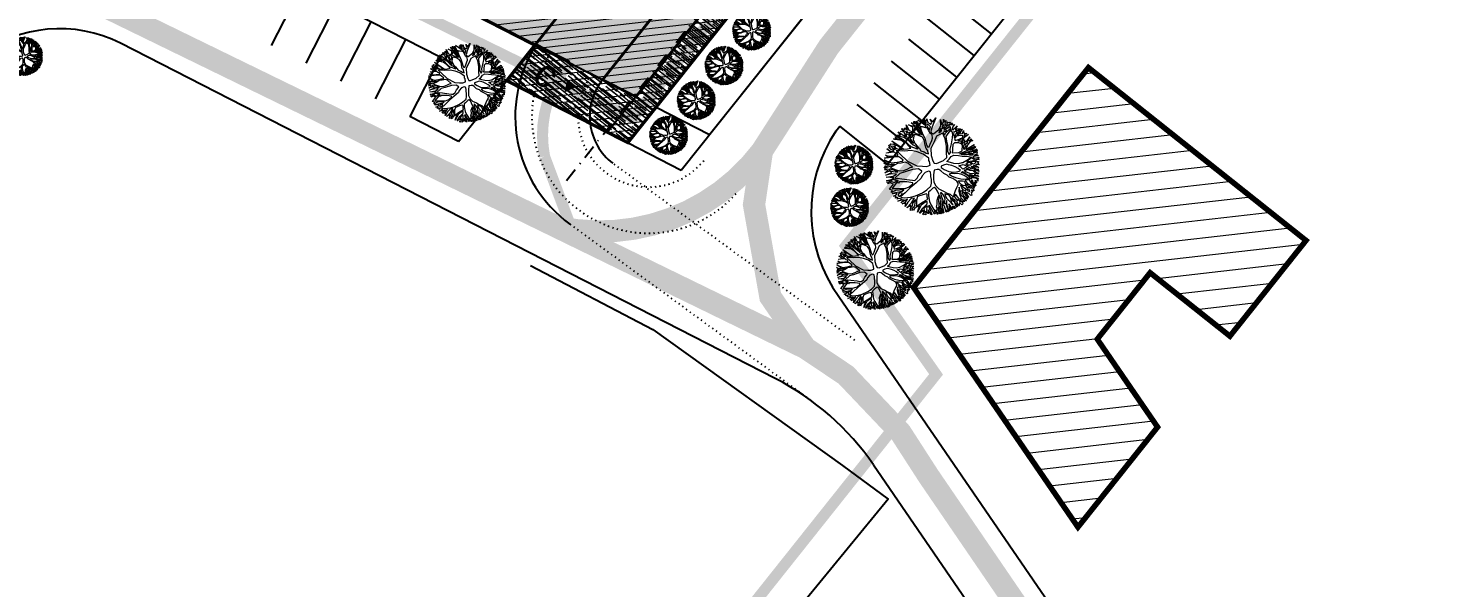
# Model space of a CAD drawing. Header units: metres. Extents: x -664657 to -643449, y -1076720 to -1062383.
# Drawn here: x -660353.4 to -660226.2, y -1066221.1 to -1066170.8 of the extents above; entities that cross this region are included whole.
import ezdxf

# ---------------------------------------------------------------- set-up
doc = ezdxf.new("R2010")
doc.units = ezdxf.units.M
doc.header["$LTSCALE"] = 0.1
for name, pattern in [('DASHDOT', [25.4, 12.7, -6.35, 0, -6.35]), ('DASHED', [19.05, 12.7, -6.35]), ('DIVIDE', [31.75, 12.7, -6.35, 0, -6.35, 0, -6.35]), ('DOT', [6.35, 0, -6.35])]:
    doc.linetypes.add(name, pattern=pattern)
doc.layers.get('0').update_dxf_attribs({"color": 8, "lineweight": 9})
for name, color, linetype in [('AA_THER_DOPRAVA', 142, 'Continuous'), ('AA_THER_KOMUNIKACE', 201, 'Continuous'), ('AA_THER_osy', 46, 'DASHDOT'), ('AA_THER_popis', 6, 'Continuous'), ('AA_THER_srafy', 52, 'Continuous'), ('AA_THER_SRAFY KATASTR', 14, 'Continuous'), ('AA_THER_ZNACENI', 7, 'Continuous'), ('AA_THER_čerchovaná', 84, 'DIVIDE')]:
    doc.layers.add(name, color=color, linetype=linetype)
doc.layers.add('AA_THER_pomocná', color=30, linetype='Continuous', plot=False)
doc.layers.add('AA_THER_silná', color=1, linetype='Continuous', lineweight=70)
doc.layers.add('AA_THER_STAFAZ', color=252, linetype='Continuous', lineweight=0)
doc.styles.get("Standard").update_dxf_attribs({"font": 'arial.ttf', "width": 0.8})

# ---------------------------------------------------------------- blocks, each defined once
blk = doc.blocks.new('A$C0C461CEA')
for p, q in [((-0.108, 0.579), (-0.136, 0.688)), ((-0.136, 0.688), (-0.031, 0.479)), ((-0.062, 0.681), (-0.084, 0.71)), ((-0.084, 0.71), (-0.025, 0.681)), ((0.086, 0.573), (-0.062, 0.681)), ((-0.025, 0.681), (-0.029, 0.73)), ((-0.029, 0.73), (-0.001, 0.656)), ((0.063, 0.606), (-0.009, 0.765)), ((-0.009, 0.765), (0.101, 0.706)), ((0.049, 0.709), (0.1, 0.674)), ((0.071, 0.64), (0.049, 0.709)), ((0.101, 0.706), (0.094, 0.804)), ((0.094, 0.804), (0.195, 0.61)), ((0.1, 0.674), (0.148, 0.626)), ((0.214, 0.725), (0.134, 0.788)), ((0.134, 0.788), (0.212, 0.751)), ((0.191, 0.795), (0.205, 0.826)), ((0.231, 0.749), (0.191, 0.795)), ((0.195, 0.61), (0.214, 0.725)), ((0.205, 0.826), (0.247, 0.779)), ((0.212, 0.751), (0.231, 0.749)), ((0.226, 0.644), (0.236, 0.684)), ((0.236, 0.684), (0.278, 0.625)), ((0.247, 0.779), (0.283, 0.818)), ((0.256, 0.734), (0.28, 0.713)), ((0.257, 0.695), (0.256, 0.734)), ((0.272, 0.676), (0.257, 0.695)), ((0.291, 0.657), (0.272, 0.676)), ((0.283, 0.818), (0.273, 0.766)), ((0.273, 0.766), (0.303, 0.735)), ((0.28, 0.713), (0.29, 0.678)), ((0.29, 0.678), (0.291, 0.657)), ((0.298, 0.594), (0.316, 0.668)), ((0.303, 0.735), (0.335, 0.855)), ((0.316, 0.668), (0.354, 0.641)), ((0.335, 0.855), (0.332, 0.706)), ((0.332, 0.706), (0.398, 0.641)), ((0.448, 0.732), (0.381, 0.832)), ((0.381, 0.832), (0.473, 0.745)), ((0.398, 0.641), (0.448, 0.732)), ((0.438, 0.663), (0.419, 0.639)), ((0.471, 0.697), (0.438, 0.663)), ((0.483, 0.777), (0.463, 0.845)), ((0.463, 0.845), (0.503, 0.812)), ((0.482, 0.682), (0.471, 0.697)), ((0.473, 0.745), (0.483, 0.777)), ((0.492, 0.669), (0.482, 0.682)), ((0.49, 0.711), (0.491, 0.762)), ((0.505, 0.682), (0.49, 0.711)), ((0.491, 0.762), (0.519, 0.739)), ((0.503, 0.634), (0.492, 0.669)), ((0.503, 0.812), (0.541, 0.849)), ((0.518, 0.634), (0.505, 0.682)), ((0.519, 0.739), (0.518, 0.634)), ((0.541, 0.849), (0.523, 0.775)), ((0.523, 0.775), (0.552, 0.829)), ((0.544, 0.723), (0.568, 0.689)), ((0.547, 0.66), (0.544, 0.723)), ((0.552, 0.829), (0.55, 0.733)), ((0.55, 0.733), (0.572, 0.716)), ((0.568, 0.689), (0.562, 0.609)), ((0.572, 0.716), (0.592, 0.82)), ((0.592, 0.82), (0.599, 0.69)), ((0.599, 0.69), (0.656, 0.641)), ((0.732, 0.619), (0.623, 0.824)), ((0.623, 0.824), (0.721, 0.691)), ((0.721, 0.691), (0.725, 0.772)), ((0.725, 0.772), (0.739, 0.638)), ((0.739, 0.638), (0.773, 0.691)), ((0.773, 0.691), (0.762, 0.79)), ((0.762, 0.79), (0.78, 0.708)), ((0.78, 0.708), (0.782, 0.71)), ((0.782, 0.71), (0.826, 0.755)), ((0.826, 0.755), (0.807, 0.687)), ((0.807, 0.687), (0.84, 0.599)), ((1.024, 0.679), (0.847, 0.53)), ((0.888, 0.613), (0.897, 0.711)), ((0.897, 0.711), (0.915, 0.627)), ((0.915, 0.627), (1.024, 0.679)), ((-0.436, 0.238), (-0.503, 0.376)), ((-0.503, 0.376), (-0.397, 0.235)), ((-0.394, 0.371), (-0.482, 0.412)), ((-0.482, 0.412), (-0.394, 0.388)), ((-0.394, 0.388), (-0.424, 0.459)), ((-0.424, 0.459), (-0.372, 0.399)), ((-0.256, 0.32), (-0.394, 0.371)), ((-0.386, 0.487), (-0.377, 0.497)), ((-0.28, 0.452), (-0.386, 0.487)), ((-0.377, 0.497), (-0.291, 0.473)), ((-0.372, 0.399), (-0.265, 0.347)), ((-0.291, 0.473), (-0.326, 0.577)), ((-0.326, 0.577), (-0.279, 0.488)), ((-0.256, 0.522), (-0.284, 0.582)), ((-0.284, 0.582), (-0.25, 0.553)), ((-0.209, 0.421), (-0.28, 0.452)), ((-0.279, 0.488), (-0.209, 0.448)), ((-0.265, 0.347), (-0.176, 0.312)), ((-0.207, 0.472), (-0.256, 0.522)), ((-0.25, 0.553), (-0.251, 0.627)), ((-0.251, 0.627), (-0.205, 0.61)), ((-0.215, 0.587), (-0.164, 0.562)), ((-0.208, 0.57), (-0.215, 0.587)), ((-0.212, 0.536), (-0.208, 0.57)), ((-0.186, 0.48), (-0.212, 0.536)), ((-0.209, 0.448), (-0.207, 0.472)), ((-0.194, 0.381), (-0.209, 0.421)), ((-0.205, 0.61), (-0.205, 0.641)), ((-0.205, 0.641), (-0.143, 0.596)), ((-0.162, 0.346), (-0.194, 0.381)), ((-0.163, 0.47), (-0.186, 0.48)), ((-0.176, 0.312), (-0.162, 0.346)), ((-0.164, 0.562), (-0.163, 0.47)), ((-0.157, 0.436), (-0.114, 0.321)), ((-0.081, 0.391), (-0.157, 0.436)), ((-0.143, 0.596), (-0.108, 0.579)), ((-0.134, 0.562), (-0.138, 0.487)), ((-0.138, 0.487), (-0.095, 0.443)), ((-0.111, 0.544), (-0.134, 0.562)), ((-0.084, 0.536), (-0.111, 0.544)), ((-0.095, 0.443), (-0.013, 0.385)), ((-0.05, 0.471), (-0.084, 0.536)), ((0.012, 0.333), (-0.081, 0.391)), ((-0.013, 0.385), (-0.05, 0.471)), ((-0.031, 0.479), (0.019, 0.379)), ((-0.001, 0.656), (0.063, 0.606)), ((0.154, 0.269), (0.012, 0.333)), ((0.019, 0.379), (0.096, 0.349)), ((0.115, 0.58), (0.071, 0.64)), ((0.141, 0.467), (0.086, 0.573)), ((0.096, 0.349), (0.175, 0.322)), ((0.154, 0.458), (0.115, 0.58)), ((0.175, 0.322), (0.141, 0.467)), ((0.148, 0.626), (0.198, 0.54)), ((0.193, 0.345), (0.154, 0.458)), ((0.24, 0.295), (0.193, 0.345)), ((0.198, 0.54), (0.234, 0.438)), ((0.212, 0.581), (0.226, 0.644)), ((0.236, 0.499), (0.212, 0.581)), ((0.234, 0.438), (0.258, 0.367)), ((0.281, 0.388), (0.236, 0.499)), ((0.258, 0.367), (0.296, 0.309)), ((0.278, 0.625), (0.267, 0.543)), ((0.267, 0.543), (0.281, 0.388)), ((0.299, 0.519), (0.298, 0.594)), ((0.359, 0.578), (0.299, 0.519)), ((0.314, 0.414), (0.309, 0.363)), ((0.309, 0.363), (0.334, 0.286)), ((0.318, 0.477), (0.314, 0.414)), ((0.392, 0.572), (0.318, 0.477)), ((0.354, 0.641), (0.373, 0.618)), ((0.373, 0.618), (0.359, 0.578)), ((0.469, 0.501), (0.392, 0.572)), ((0.419, 0.639), (0.417, 0.618)), ((0.417, 0.618), (0.449, 0.568)), ((0.449, 0.568), (0.492, 0.518)), ((0.532, 0.422), (0.469, 0.501)), ((0.492, 0.518), (0.511, 0.491)), ((0.512, 0.575), (0.503, 0.634)), ((0.511, 0.491), (0.512, 0.575)), ((0.53, 0.531), (0.539, 0.622)), ((0.551, 0.471), (0.53, 0.531)), ((0.54, 0.324), (0.532, 0.422)), ((0.539, 0.622), (0.547, 0.66)), ((0.562, 0.609), (0.551, 0.471)), ((0.571, 0.374), (0.551, 0.283)), ((0.574, 0.456), (0.571, 0.374)), ((0.581, 0.563), (0.574, 0.456)), ((0.6, 0.66), (0.581, 0.563)), ((0.629, 0.644), (0.6, 0.66)), ((0.699, 0.587), (0.629, 0.644)), ((0.656, 0.641), (0.716, 0.594)), ((0.735, 0.569), (0.699, 0.587)), ((0.716, 0.594), (0.732, 0.619)), ((0.731, 0.289), (0.76, 0.363)), ((0.736, 0.502), (0.735, 0.569)), ((0.738, 0.409), (0.736, 0.502)), ((0.76, 0.363), (0.738, 0.409)), ((0.756, 0.617), (0.75, 0.55)), ((0.75, 0.55), (0.759, 0.494)), ((0.785, 0.647), (0.756, 0.617)), ((0.759, 0.494), (0.811, 0.549)), ((0.772, 0.454), (0.768, 0.41)), ((0.768, 0.41), (0.8, 0.37)), ((0.847, 0.53), (0.772, 0.454)), ((0.811, 0.549), (0.785, 0.647)), ((0.8, 0.37), (0.955, 0.401)), ((0.84, 0.599), (0.888, 0.613)), ((0.943, 0.354), (0.922, 0.336)), ((0.922, 0.336), (0.992, 0.342)), ((0.983, 0.384), (0.943, 0.354)), ((0.955, 0.401), (1.039, 0.454)), ((1.022, 0.404), (0.983, 0.384)), ((0.992, 0.342), (1.008, 0.359)), ((1.008, 0.359), (1.022, 0.404)), ((1.039, 0.454), (1.103, 0.589)), ((1.06, 0.421), (1.046, 0.396)), ((1.046, 0.396), (1.046, 0.37)), ((1.046, 0.37), (1.102, 0.394)), ((1.085, 0.438), (1.06, 0.421)), ((1.084, 0.364), (1.065, 0.329)), ((1.065, 0.329), (1.216, 0.353)), ((1.103, 0.589), (1.074, 0.465)), ((1.074, 0.465), (1.137, 0.506)), ((1.151, 0.377), (1.084, 0.364)), ((1.117, 0.447), (1.085, 0.438)), ((1.102, 0.394), (1.117, 0.447)), ((1.157, 0.334), (1.115, 0.327)), ((1.137, 0.506), (1.166, 0.562)), ((1.154, 0.472), (1.142, 0.409)), ((1.142, 0.409), (1.193, 0.416)), ((1.216, 0.393), (1.151, 0.377)), ((1.213, 0.508), (1.154, 0.472)), ((1.223, 0.332), (1.157, 0.334)), ((1.166, 0.562), (1.164, 0.508)), ((1.164, 0.508), (1.213, 0.508)), ((1.193, 0.416), (1.206, 0.47)), ((1.206, 0.47), (1.232, 0.441)), ((1.216, 0.353), (1.216, 0.393)), ((1.221, 0.303), (1.223, 0.332)), ((1.232, 0.441), (1.276, 0.429)), ((1.276, 0.429), (1.239, 0.399)), ((1.239, 0.399), (1.239, 0.378)), ((1.239, 0.378), (1.266, 0.383)), ((1.336, 0.335), (1.265, 0.299)), ((1.266, 0.383), (1.281, 0.398)), ((1.308, 0.383), (1.275, 0.358)), ((1.275, 0.358), (1.336, 0.335)), ((1.281, 0.398), (1.308, 0.383)), ((-0.493, -0.002), (-0.644, 0.041)), ((-0.644, 0.041), (-0.485, 0.03)), ((-0.635, 0.101), (-0.551, 0.117)), ((-0.519, 0.086), (-0.635, 0.101)), ((-0.612, 0.165), (-0.577, 0.172)), ((-0.557, 0.142), (-0.612, 0.165)), ((-0.577, 0.172), (-0.583, 0.229)), ((-0.583, 0.229), (-0.536, 0.174)), ((-0.551, 0.117), (-0.557, 0.142)), ((-0.526, 0.187), (-0.556, 0.247)), ((-0.556, 0.247), (-0.505, 0.187)), ((-0.495, 0.221), (-0.55, 0.309)), ((-0.55, 0.309), (-0.495, 0.256)), ((-0.536, 0.174), (-0.526, 0.187)), ((-0.509, 0.126), (-0.526, 0.126)), ((-0.526, 0.126), (-0.492, 0.08)), ((-0.485, 0.03), (-0.519, 0.086)), ((-0.416, 0.057), (-0.509, 0.126)), ((-0.505, 0.187), (-0.335, 0.163)), ((-0.495, 0.256), (-0.436, 0.238)), ((-0.415, 0.205), (-0.495, 0.221)), ((-0.492, 0.08), (-0.453, 0.038)), ((-0.444, 0.15), (-0.46, 0.141)), ((-0.46, 0.141), (-0.318, -0.013)), ((-0.453, 0.038), (-0.411, 0.003)), ((-0.353, 0.149), (-0.444, 0.15)), ((-0.354, -0.026), (-0.416, 0.057)), ((-0.335, 0.163), (-0.415, 0.205)), ((-0.411, 0.003), (-0.354, -0.026)), ((-0.397, 0.235), (-0.263, 0.181)), ((-0.273, 0.155), (-0.353, 0.149)), ((-0.191, 0.121), (-0.273, 0.155)), ((-0.263, 0.181), (-0.194, 0.167)), ((-0.174, 0.275), (-0.256, 0.32)), ((-0.194, 0.167), (-0.145, 0.146)), ((-0.099, 0.096), (-0.191, 0.121)), ((-0.142, 0.224), (-0.174, 0.275)), ((-0.145, 0.146), (-0.114, 0.159)), ((-0.114, 0.159), (-0.142, 0.224)), ((-0.114, 0.321), (-0.04, 0.095)), ((-0.05, 0.048), (-0.099, 0.096)), ((0, -0.086), (-0.05, 0.048)), ((-0.04, 0.095), (0.101, -0.11)), ((0.266, 0.178), (0.154, 0.269)), ((0.308, 0.222), (0.24, 0.295)), ((0.364, 0.065), (0.266, 0.178)), ((0.296, 0.309), (0.308, 0.222)), ((0.334, 0.286), (0.348, 0.221)), ((0.348, 0.221), (0.354, 0.16)), ((0.354, 0.16), (0.409, 0.103)), ((0.435, -0.079), (0.364, 0.065)), ((0.409, 0.103), (0.439, 0.053)), ((0.439, 0.053), (0.476, 0.01)), ((0.476, 0.01), (0.498, 0.096)), ((0.485, 0.148), (0.513, 0.258)), ((0.498, 0.096), (0.485, 0.148)), ((0.513, 0.258), (0.54, 0.324)), ((0.588, 0.099), (0.514, -0.053)), ((0.534, 0.218), (0.533, 0.155)), ((0.533, 0.155), (0.567, 0.153)), ((0.551, 0.283), (0.534, 0.218)), ((0.567, 0.153), (0.619, 0.192)), ((0.726, 0.197), (0.588, 0.099)), ((0.619, 0.192), (0.694, 0.255)), ((0.694, 0.255), (0.731, 0.289)), ((0.834, 0.289), (0.726, 0.197)), ((0.992, 0.29), (0.834, 0.289)), ((0.934, -0.024), (0.985, 0.138)), ((0.99, 0.078), (0.966, -0.017)), ((0.985, 0.138), (0.99, 0.219)), ((0.99, 0.219), (0.992, 0.29)), ((1.029, 0.181), (0.99, 0.078)), ((1.019, 0.28), (1.014, 0.25)), ((1.014, 0.25), (1.022, 0.223)), ((1.04, 0.305), (1.019, 0.28)), ((1.022, 0.223), (1.057, 0.251)), ((1.054, 0.196), (1.029, 0.181)), ((1.065, 0.28), (1.04, 0.305)), ((1.161, 0.247), (1.054, 0.196)), ((1.057, 0.251), (1.11, 0.266)), ((1.064, -0.035), (1.15, 0.081)), ((1.11, 0.266), (1.065, 0.28)), ((1.115, 0.327), (1.094, 0.318)), ((1.094, 0.318), (1.123, 0.272)), ((1.123, 0.272), (1.221, 0.303)), ((1.15, 0.081), (1.193, 0.151)), ((1.207, 0.21), (1.161, 0.247)), ((1.221, 0.277), (1.173, 0.268)), ((1.173, 0.268), (1.209, 0.239)), ((1.184, 0.044), (1.176, -0.007)), ((1.242, 0.072), (1.184, 0.044)), ((1.201, 0.118), (1.192, 0.06)), ((1.192, 0.06), (1.242, 0.105)), ((1.193, 0.151), (1.207, 0.21)), ((1.249, 0.194), (1.201, 0.132)), ((1.201, 0.132), (1.201, 0.118)), ((1.209, 0.239), (1.221, 0.277)), ((1.265, 0.299), (1.236, 0.242)), ((1.236, 0.242), (1.263, 0.236)), ((1.242, 0.105), (1.277, 0.128)), ((1.297, 0.051), (1.242, 0.072)), ((1.268, 0.179), (1.249, 0.194)), ((1.263, 0.236), (1.379, 0.275)), ((1.314, 0.169), (1.268, 0.179)), ((1.294, 0.108), (1.276, 0.086)), ((1.276, 0.086), (1.305, 0.077)), ((1.277, 0.128), (1.319, 0.158)), ((1.411, 0.18), (1.289, 0.213)), ((1.289, 0.213), (1.317, 0.184)), ((1.327, 0.131), (1.294, 0.108)), ((1.347, 0.037), (1.297, 0.051)), ((1.379, 0.275), (1.301, 0.236)), ((1.301, 0.236), (1.411, 0.18)), ((1.305, 0.077), (1.384, 0.138)), ((1.319, 0.158), (1.314, 0.169)), ((1.317, 0.184), (1.443, 0.155)), ((1.367, 0.149), (1.327, 0.131)), ((1.443, 0.155), (1.34, 0.081)), ((1.34, 0.081), (1.406, 0.061)), ((1.386, 0.006), (1.347, 0.037)), ((1.384, 0.138), (1.367, 0.149)), ((1.367, -0.026), (1.386, 0.006)), ((1.421, 0.016), (1.398, -0.011)), ((1.406, 0.061), (1.454, 0.109)), ((1.495, 0.013), (1.421, 0.016)), ((1.454, 0.109), (1.431, 0.05)), ((1.431, 0.05), (1.495, 0.013)), ((-0.721, -0.288), (-0.583, -0.227)), ((-0.67, -0.354), (-0.721, -0.288)), ((-0.701, -0.157), (-0.672, -0.144)), ((-0.634, -0.167), (-0.701, -0.157)), ((-0.672, -0.144), (-0.697, -0.115)), ((-0.697, -0.115), (-0.649, -0.134)), ((-0.599, -0.118), (-0.687, -0.081)), ((-0.687, -0.081), (-0.582, -0.108)), ((-0.508, -0.101), (-0.659, -0.004)), ((-0.659, -0.004), (-0.5, -0.057)), ((-0.49, -0.229), (-0.658, -0.302)), ((-0.658, -0.302), (-0.588, -0.343)), ((-0.649, -0.134), (-0.599, -0.118)), ((-0.583, -0.227), (-0.634, -0.167)), ((-0.561, -0.129), (-0.611, -0.142)), ((-0.611, -0.142), (-0.575, -0.175)), ((-0.582, -0.108), (-0.544, -0.105)), ((-0.575, -0.175), (-0.552, -0.204)), ((-0.519, -0.137), (-0.561, -0.129)), ((-0.552, -0.204), (-0.506, -0.197)), ((-0.544, -0.105), (-0.508, -0.101)), ((-0.491, -0.179), (-0.519, -0.137)), ((-0.506, -0.197), (-0.448, -0.22)), ((-0.5, -0.057), (-0.412, -0.054)), ((-0.412, -0.054), (-0.493, -0.002)), ((-0.33, -0.078), (-0.491, -0.12)), ((-0.491, -0.12), (-0.481, -0.145)), ((-0.444, -0.203), (-0.491, -0.179)), ((-0.465, -0.267), (-0.49, -0.229)), ((-0.481, -0.145), (-0.435, -0.149)), ((-0.431, -0.251), (-0.465, -0.267)), ((-0.448, -0.22), (-0.444, -0.203)), ((-0.435, -0.149), (-0.35, -0.207)), ((-0.402, -0.266), (-0.431, -0.251)), ((-0.281, -0.328), (-0.402, -0.266)), ((-0.35, -0.207), (-0.2, -0.314)), ((-0.208, -0.104), (-0.33, -0.078)), ((-0.318, -0.013), (-0.221, -0.06)), ((-0.167, -0.411), (-0.281, -0.328)), ((-0.221, -0.06), (-0.118, -0.072)), ((-0.023, -0.134), (-0.208, -0.104)), ((-0.2, -0.314), (-0.141, -0.358)), ((-0.118, -0.072), (-0.051, -0.067)), ((-0.051, -0.067), (0, -0.086)), ((-0.025, -0.371), (0.046, -0.318)), ((0.101, -0.19), (-0.023, -0.134)), ((0.046, -0.318), (0.128, -0.29)), ((0.101, -0.11), (0.215, -0.18)), ((0.147, -0.271), (0.101, -0.19)), ((0.128, -0.29), (0.147, -0.271)), ((0.215, -0.18), (0.302, -0.23)), ((0.302, -0.23), (0.386, -0.241)), ((0.386, -0.241), (0.412, -0.157)), ((0.412, -0.132), (0.435, -0.079)), ((0.412, -0.157), (0.412, -0.132)), ((0.514, -0.053), (0.492, -0.182)), ((0.492, -0.182), (0.493, -0.246)), ((0.493, -0.246), (0.533, -0.274)), ((0.533, -0.274), (0.71, -0.29)), ((0.71, -0.29), (0.814, -0.262)), ((0.773, -0.347), (0.846, -0.329)), ((0.814, -0.262), (0.864, -0.159)), ((0.846, -0.329), (0.914, -0.295)), ((0.864, -0.159), (0.934, -0.024)), ((0.908, -0.119), (0.897, -0.15)), ((0.897, -0.15), (0.901, -0.228)), ((0.901, -0.228), (0.946, -0.198)), ((0.966, -0.017), (0.908, -0.119)), ((0.914, -0.295), (0.987, -0.292)), ((0.946, -0.198), (0.973, -0.127)), ((0.973, -0.127), (1.064, -0.035)), ((1.009, -0.187), (0.98, -0.225)), ((0.98, -0.225), (1.12, -0.297)), ((0.987, -0.292), (1.076, -0.35)), ((1.026, -0.151), (1.009, -0.187)), ((1.084, -0.067), (1.026, -0.151)), ((1.138, -0.047), (1.084, -0.067)), ((1.12, -0.297), (1.208, -0.294)), ((1.322, -0.346), (1.122, -0.328)), ((1.122, -0.328), (1.314, -0.377)), ((1.225, -0.095), (1.138, -0.047)), ((1.176, -0.007), (1.277, -0.02)), ((1.208, -0.294), (1.276, -0.187)), ((1.271, -0.153), (1.225, -0.095)), ((1.231, -0.04), (1.321, -0.091)), ((1.289, -0.041), (1.231, -0.04)), ((1.287, -0.212), (1.256, -0.26)), ((1.256, -0.26), (1.262, -0.288)), ((1.262, -0.288), (1.356, -0.236)), ((1.276, -0.187), (1.271, -0.153)), ((1.277, -0.02), (1.367, -0.026)), ((1.324, -0.116), (1.277, -0.096)), ((1.277, -0.096), (1.303, -0.157)), ((1.318, -0.192), (1.287, -0.212)), ((1.346, -0.047), (1.289, -0.041)), ((1.394, -0.229), (1.298, -0.308)), ((1.298, -0.308), (1.389, -0.301)), ((1.303, -0.157), (1.324, -0.116)), ((1.356, -0.236), (1.318, -0.192)), ((1.321, -0.091), (1.346, -0.047)), ((1.347, -0.14), (1.333, -0.161)), ((1.333, -0.161), (1.36, -0.194)), ((1.439, -0.334), (1.334, -0.329)), ((1.334, -0.329), (1.521, -0.375)), ((1.374, -0.053), (1.346, -0.093)), ((1.346, -0.093), (1.374, -0.091)), ((1.368, -0.148), (1.347, -0.14)), ((1.374, -0.091), (1.353, -0.129)), ((1.353, -0.129), (1.41, -0.147)), ((1.36, -0.194), (1.389, -0.194)), ((1.4, -0.166), (1.368, -0.148)), ((1.514, -0.029), (1.374, -0.053)), ((1.389, -0.194), (1.421, -0.179)), ((1.389, -0.301), (1.527, -0.295)), ((1.476, -0.191), (1.394, -0.229)), ((1.398, -0.011), (1.514, -0.029)), ((1.421, -0.179), (1.4, -0.166)), ((1.41, -0.147), (1.519, -0.094)), ((1.519, -0.094), (1.431, -0.145)), ((1.431, -0.145), (1.486, -0.17)), ((1.541, -0.201), (1.476, -0.191)), ((1.486, -0.17), (1.527, -0.148)), ((1.527, -0.295), (1.496, -0.321)), ((1.496, -0.321), (1.528, -0.358)), ((1.527, -0.148), (1.511, -0.184)), ((1.511, -0.184), (1.541, -0.201)), ((-0.722, -0.374), (-0.67, -0.354)), ((-0.605, -0.381), (-0.722, -0.374)), ((-0.671, -0.512), (-0.715, -0.477)), ((-0.715, -0.477), (-0.643, -0.483)), ((-0.705, -0.422), (-0.705, -0.403)), ((-0.705, -0.403), (-0.475, -0.468)), ((-0.602, -0.457), (-0.705, -0.422)), ((-0.697, -0.539), (-0.671, -0.512)), ((-0.651, -0.541), (-0.697, -0.539)), ((-0.537, -0.67), (-0.676, -0.63)), ((-0.676, -0.63), (-0.569, -0.633)), ((-0.67, -0.585), (-0.643, -0.564)), ((-0.628, -0.583), (-0.67, -0.585)), ((-0.643, -0.564), (-0.651, -0.541)), ((-0.643, -0.483), (-0.602, -0.457)), ((-0.569, -0.633), (-0.628, -0.583)), ((-0.562, -0.478), (-0.608, -0.497)), ((-0.608, -0.497), (-0.603, -0.545)), ((-0.429, -0.459), (-0.605, -0.381)), ((-0.603, -0.545), (-0.555, -0.54)), ((-0.588, -0.343), (-0.459, -0.411)), ((-0.569, -0.566), (-0.571, -0.578)), ((-0.571, -0.578), (-0.503, -0.638)), ((-0.439, -0.537), (-0.569, -0.566)), ((-0.528, -0.49), (-0.562, -0.478)), ((-0.555, -0.54), (-0.523, -0.534)), ((-0.5, -0.512), (-0.528, -0.49)), ((-0.523, -0.534), (-0.5, -0.512)), ((-0.503, -0.638), (-0.373, -0.687)), ((-0.475, -0.468), (-0.429, -0.459)), ((-0.459, -0.411), (-0.383, -0.446)), ((-0.274, -0.489), (-0.439, -0.537)), ((-0.383, -0.446), (-0.284, -0.456)), ((-0.284, -0.456), (-0.182, -0.436)), ((-0.099, -0.448), (-0.274, -0.489)), ((-0.182, -0.436), (-0.167, -0.411)), ((-0.141, -0.358), (-0.098, -0.387)), ((0.06, -0.41), (-0.099, -0.448)), ((-0.098, -0.387), (-0.025, -0.371)), ((0.101, -0.37), (0.06, -0.41)), ((0.202, -0.337), (0.101, -0.37)), ((0.165, -0.682), (0.215, -0.623)), ((0.284, -0.347), (0.202, -0.337)), ((0.215, -0.623), (0.252, -0.551)), ((0.252, -0.551), (0.271, -0.484)), ((0.271, -0.484), (0.295, -0.448)), ((0.276, -0.629), (0.273, -0.73)), ((0.309, -0.559), (0.276, -0.629)), ((0.301, -0.364), (0.284, -0.347)), ((0.295, -0.448), (0.313, -0.389)), ((0.313, -0.389), (0.301, -0.364)), ((0.348, -0.481), (0.309, -0.559)), ((0.414, -0.386), (0.348, -0.481)), ((0.482, -0.404), (0.414, -0.386)), ((0.518, -0.429), (0.482, -0.404)), ((0.544, -0.477), (0.518, -0.429)), ((0.574, -0.561), (0.544, -0.477)), ((0.627, -0.632), (0.574, -0.561)), ((0.601, -0.382), (0.587, -0.408)), ((0.587, -0.408), (0.628, -0.487)), ((0.66, -0.39), (0.601, -0.382)), ((0.648, -0.697), (0.627, -0.632)), ((0.628, -0.487), (0.7, -0.576)), ((0.74, -0.406), (0.66, -0.39)), ((0.68, -0.635), (0.71, -0.698)), ((0.723, -0.641), (0.68, -0.635)), ((0.7, -0.576), (0.793, -0.643)), ((0.755, -0.654), (0.723, -0.641)), ((0.768, -0.431), (0.74, -0.406)), ((0.793, -0.687), (0.755, -0.654)), ((0.831, -0.489), (0.768, -0.431)), ((0.833, -0.407), (0.773, -0.347)), ((0.793, -0.643), (0.86, -0.669)), ((0.885, -0.552), (0.831, -0.489)), ((0.896, -0.469), (0.833, -0.407)), ((0.927, -0.618), (0.885, -0.552)), ((0.987, -0.527), (0.896, -0.469)), ((0.953, -0.683), (0.927, -0.618)), ((0.973, -0.572), (1.072, -0.589)), ((0.997, -0.622), (0.973, -0.572)), ((1.063, -0.541), (0.987, -0.527)), ((1.018, -0.681), (0.997, -0.622)), ((1.084, -0.55), (1.063, -0.541)), ((1.072, -0.589), (1.119, -0.642)), ((1.076, -0.35), (1.146, -0.402)), ((1.24, -0.542), (1.084, -0.55)), ((1.119, -0.642), (1.171, -0.679)), ((1.135, -0.61), (1.181, -0.601)), ((1.169, -0.658), (1.135, -0.61)), ((1.146, -0.366), (1.331, -0.398)), ((1.205, -0.406), (1.146, -0.366)), ((1.146, -0.402), (1.247, -0.462)), ((1.218, -0.683), (1.169, -0.658)), ((1.271, -0.556), (1.173, -0.572)), ((1.173, -0.572), (1.345, -0.623)), ((1.181, -0.601), (1.228, -0.603)), ((1.293, -0.438), (1.205, -0.406)), ((1.228, -0.603), (1.262, -0.674)), ((1.328, -0.531), (1.24, -0.542)), ((1.247, -0.462), (1.328, -0.531)), ((1.339, -0.652), (1.266, -0.621)), ((1.266, -0.621), (1.279, -0.67)), ((1.32, -0.545), (1.271, -0.556)), ((1.35, -0.423), (1.293, -0.438)), ((1.308, -0.455), (1.382, -0.454)), ((1.323, -0.478), (1.308, -0.455)), ((1.314, -0.377), (1.526, -0.421)), ((1.362, -0.62), (1.32, -0.545)), ((1.436, -0.382), (1.322, -0.346)), ((1.367, -0.498), (1.323, -0.478)), ((1.331, -0.398), (1.35, -0.423)), ((1.367, -0.69), (1.339, -0.652)), ((1.345, -0.623), (1.362, -0.62)), ((1.492, -0.575), (1.361, -0.539)), ((1.361, -0.539), (1.376, -0.585)), ((1.404, -0.631), (1.364, -0.641)), ((1.364, -0.641), (1.432, -0.706)), ((1.403, -0.475), (1.367, -0.498)), ((1.526, -0.421), (1.375, -0.412)), ((1.375, -0.412), (1.53, -0.449)), ((1.376, -0.585), (1.48, -0.613)), ((1.382, -0.454), (1.403, -0.475)), ((1.434, -0.521), (1.395, -0.521)), ((1.395, -0.521), (1.492, -0.575)), ((1.457, -0.664), (1.404, -0.631)), ((1.53, -0.449), (1.415, -0.452)), ((1.415, -0.452), (1.445, -0.477)), ((1.485, -0.543), (1.434, -0.521)), ((1.521, -0.375), (1.436, -0.382)), ((1.513, -0.369), (1.439, -0.334)), ((1.461, -0.634), (1.444, -0.636)), ((1.444, -0.636), (1.457, -0.664)), ((1.445, -0.477), (1.505, -0.474)), ((1.48, -0.613), (1.461, -0.634)), ((1.505, -0.474), (1.477, -0.522)), ((1.477, -0.522), (1.485, -0.543)), ((1.528, -0.358), (1.513, -0.369)), ((-0.639, -0.698), (-0.537, -0.67)), ((-0.507, -0.691), (-0.639, -0.698)), ((-0.54, -0.767), (-0.622, -0.732)), ((-0.622, -0.732), (-0.532, -0.735)), ((-0.483, -0.76), (-0.59, -0.822)), ((-0.59, -0.822), (-0.54, -0.767)), ((-0.568, -0.862), (-0.416, -0.81)), ((-0.457, -0.859), (-0.568, -0.862)), ((-0.532, -0.735), (-0.456, -0.699)), ((-0.519, -0.958), (-0.457, -0.859)), ((-0.458, -0.964), (-0.519, -0.958)), ((-0.456, -0.699), (-0.507, -0.691)), ((-0.374, -0.724), (-0.483, -0.76)), ((-0.463, -0.909), (-0.469, -0.936)), ((-0.469, -0.936), (-0.415, -0.93)), ((-0.446, -0.892), (-0.463, -0.909)), ((-0.456, -0.999), (-0.458, -0.964)), ((-0.402, -0.959), (-0.456, -0.999)), ((-0.388, -0.824), (-0.446, -0.892)), ((-0.416, -0.81), (-0.302, -0.746)), ((-0.415, -0.93), (-0.381, -0.913)), ((-0.275, -0.955), (-0.402, -0.959)), ((-0.396, -1.075), (-0.275, -0.955)), ((-0.237, -0.968), (-0.396, -1.075)), ((-0.329, -0.8), (-0.388, -0.824)), ((-0.381, -0.913), (-0.335, -0.847)), ((-0.302, -0.746), (-0.374, -0.724)), ((-0.373, -0.687), (-0.256, -0.714)), ((-0.322, -0.887), (-0.355, -0.942)), ((-0.355, -0.942), (-0.206, -0.924)), ((-0.335, -0.847), (-0.287, -0.798)), ((-0.287, -0.798), (-0.329, -0.8)), ((-0.283, -0.813), (-0.322, -0.887)), ((-0.221, -0.753), (-0.283, -0.813)), ((-0.256, -0.714), (-0.076, -0.727)), ((-0.105, -0.95), (-0.237, -0.968)), ((-0.092, -0.771), (-0.221, -0.753)), ((-0.206, -0.924), (-0.095, -0.918)), ((-0.078, -0.962), (-0.105, -0.95)), ((-0.102, -1.004), (-0.078, -0.962)), ((-0.095, -0.918), (-0.04, -0.918)), ((-0.004, -0.791), (-0.092, -0.771)), ((-0.076, -0.727), (0.048, -0.713)), ((-0.04, -0.918), (-0.024, -0.869)), ((-0.027, -0.987), (-0.034, -1.08)), ((0.014, -0.86), (-0.027, -0.987)), ((-0.024, -0.869), (-0.002, -0.812)), ((-0.002, -0.812), (-0.004, -0.791)), ((0.055, -0.78), (0.014, -0.86)), ((0.048, -0.713), (0.165, -0.682)), ((0.103, -0.771), (0.055, -0.78)), ((0.185, -0.745), (0.103, -0.771)), ((0.142, -1.04), (0.206, -0.982)), ((0.246, -0.974), (0.184, -1.043)), ((0.227, -0.745), (0.185, -0.745)), ((0.206, -0.982), (0.243, -0.953)), ((0.25, -0.786), (0.227, -0.745)), ((0.23, -1.077), (0.246, -0.974)), ((0.243, -0.953), (0.249, -0.862)), ((0.249, -0.862), (0.25, -0.786)), ((0.273, -0.73), (0.303, -0.824)), ((0.292, -0.925), (0.277, -0.999)), ((0.309, -0.927), (0.292, -0.925)), ((0.303, -0.824), (0.376, -0.924)), ((0.33, -0.981), (0.309, -0.927)), ((0.333, -1.053), (0.33, -0.981)), ((0.376, -0.924), (0.427, -1.003)), ((0.706, -0.765), (0.648, -0.697)), ((0.693, -0.999), (0.75, -0.958)), ((0.766, -0.864), (0.706, -0.765)), ((0.71, -0.698), (0.771, -0.775)), ((0.75, -0.958), (0.766, -0.918)), ((0.766, -0.918), (0.766, -0.864)), ((0.771, -0.775), (0.873, -0.86)), ((0.789, -0.874), (0.884, -0.921)), ((0.804, -0.903), (0.789, -0.874)), ((0.861, -0.713), (0.793, -0.687)), ((0.793, -1.031), (0.796, -0.994)), ((0.796, -0.994), (0.85, -1.098)), ((0.804, -0.956), (0.804, -0.903)), ((0.813, -0.977), (0.804, -0.956)), ((0.841, -1.024), (0.813, -0.977)), ((0.86, -0.669), (0.919, -0.683)), ((0.923, -0.765), (0.861, -0.713)), ((0.873, -0.86), (0.932, -0.9)), ((0.884, -0.921), (0.914, -0.946)), ((0.914, -0.946), (0.914, -0.998)), ((0.919, -0.683), (0.953, -0.683)), ((0.975, -0.826), (0.923, -0.765)), ((0.932, -0.9), (0.98, -0.916)), ((0.939, -0.942), (0.95, -1.023)), ((0.95, -0.942), (0.939, -0.942)), ((0.943, -0.738), (0.987, -0.729)), ((0.979, -0.769), (0.943, -0.738)), ((1.04, -0.98), (0.95, -0.942)), ((1.031, -0.928), (0.975, -0.826)), ((1.005, -0.804), (0.979, -0.769)), ((0.98, -0.916), (1.029, -0.945)), ((0.987, -0.729), (1.026, -0.796)), ((1.045, -0.869), (1.005, -0.804)), ((1.087, -0.68), (1.018, -0.681)), ((1.026, -0.796), (1.051, -0.84)), ((1.029, -0.945), (1.031, -0.928)), ((1.032, -1.052), (1.04, -0.98)), ((1.033, -0.716), (1.053, -0.774)), ((1.078, -0.743), (1.033, -0.716)), ((1.075, -0.925), (1.045, -0.869)), ((1.05, -0.921), (1.086, -0.98)), ((1.051, -0.97), (1.05, -0.921)), ((1.051, -0.84), (1.075, -0.882)), ((1.086, -0.98), (1.051, -0.97)), ((1.053, -0.774), (1.127, -0.856)), ((1.075, -0.882), (1.075, -0.925)), ((1.111, -0.744), (1.078, -0.743)), ((1.259, -1.006), (1.085, -0.865)), ((1.085, -0.865), (1.242, -1.046)), ((1.171, -0.679), (1.087, -0.68)), ((1.098, -0.94), (1.107, -0.921)), ((1.105, -0.963), (1.098, -0.94)), ((1.099, -0.713), (1.174, -0.717)), ((1.139, -0.759), (1.099, -0.713)), ((1.156, -0.996), (1.105, -0.963)), ((1.107, -0.921), (1.156, -0.965)), ((1.151, -0.786), (1.111, -0.744)), ((1.127, -0.856), (1.163, -0.878)), ((1.193, -0.78), (1.139, -0.759)), ((1.217, -0.83), (1.151, -0.786)), ((1.156, -0.965), (1.156, -0.996)), ((1.163, -0.878), (1.239, -0.897)), ((1.174, -0.717), (1.193, -0.78)), ((1.242, -1.046), (1.185, -0.992)), ((1.185, -0.992), (1.213, -1.063)), ((1.249, -0.922), (1.189, -0.924)), ((1.189, -0.924), (1.265, -0.987)), ((1.239, -0.897), (1.217, -0.83)), ((1.262, -0.674), (1.218, -0.683)), ((1.22, -0.716), (1.225, -0.775)), ((1.246, -0.741), (1.22, -0.716)), ((1.225, -0.775), (1.289, -0.835)), ((1.293, -0.863), (1.24, -0.831)), ((1.24, -0.831), (1.264, -0.903)), ((1.269, -0.792), (1.246, -0.741)), ((1.281, -0.953), (1.249, -0.922)), ((1.265, -0.987), (1.259, -1.006)), ((1.264, -0.903), (1.302, -0.93)), ((1.292, -0.73), (1.269, -0.733)), ((1.269, -0.733), (1.293, -0.833)), ((1.289, -0.835), (1.269, -0.792)), ((1.279, -0.67), (1.304, -0.696)), ((1.302, -0.93), (1.281, -0.953)), ((1.314, -0.791), (1.292, -0.73)), ((1.293, -0.833), (1.345, -0.856)), ((1.327, -0.913), (1.293, -0.863)), ((1.304, -0.696), (1.367, -0.69)), ((1.366, -0.826), (1.314, -0.791)), ((1.345, -0.856), (1.318, -0.856)), ((1.318, -0.856), (1.327, -0.913)), ((1.351, -0.74), (1.321, -0.736)), ((1.321, -0.736), (1.366, -0.826)), ((1.406, -0.775), (1.351, -0.74)), ((1.432, -0.706), (1.386, -0.715)), ((1.386, -0.715), (1.406, -0.775)), ((-0.36, -1.114), (-0.235, -1.047)), ((-0.351, -1.121), (-0.36, -1.114)), ((-0.255, -1.094), (-0.351, -1.121)), ((-0.305, -1.172), (-0.267, -1.159)), ((-0.305, -1.187), (-0.305, -1.172)), ((-0.273, -1.193), (-0.305, -1.187)), ((-0.254, -1.22), (-0.273, -1.193)), ((-0.267, -1.159), (-0.255, -1.094)), ((-0.227, -1.182), (-0.254, -1.22)), ((-0.242, -1.119), (-0.248, -1.151)), ((-0.248, -1.151), (-0.172, -1.146)), ((-0.222, -1.071), (-0.242, -1.119)), ((-0.235, -1.047), (-0.102, -1.004)), ((-0.189, -1.184), (-0.227, -1.182)), ((-0.142, -1.045), (-0.222, -1.071)), ((-0.141, -1.15), (-0.193, -1.224)), ((-0.193, -1.224), (-0.189, -1.184)), ((-0.172, -1.146), (-0.16, -1.106)), ((-0.16, -1.106), (-0.125, -1.059)), ((-0.146, -1.278), (-0.141, -1.15)), ((-0.125, -1.278), (-0.146, -1.278)), ((-0.125, -1.059), (-0.142, -1.045)), ((-0.109, -1.185), (-0.125, -1.278)), ((-0.098, -1.074), (-0.109, -1.185)), ((-0.075, -1.069), (-0.098, -1.074)), ((-0.066, -1.3), (-0.075, -1.069)), ((-0.041, -1.296), (-0.066, -1.3)), ((-0.029, -1.216), (-0.041, -1.296)), ((-0.034, -1.08), (-0.027, -1.189)), ((-0.006, -1.273), (-0.029, -1.216)), ((-0.027, -1.189), (0.003, -1.241)), ((-0.005, -1.34), (-0.006, -1.273)), ((0.016, -1.281), (-0.005, -1.34)), ((0.003, -1.241), (0.022, -1.26)), ((0.029, -1.341), (0.016, -1.281)), ((0.022, -1.26), (0.051, -1.215)), ((0.051, -1.215), (0.056, -1.171)), ((0.053, -1.265), (0.052, -1.345)), ((0.097, -1.194), (0.053, -1.265)), ((0.056, -1.171), (0.102, -1.129)), ((0.072, -1.268), (0.097, -1.194)), ((0.075, -1.366), (0.072, -1.268)), ((0.102, -1.252), (0.094, -1.366)), ((0.102, -1.129), (0.142, -1.04)), ((0.122, -1.171), (0.102, -1.252)), ((0.184, -1.043), (0.122, -1.171)), ((0.128, -1.374), (0.143, -1.221)), ((0.143, -1.221), (0.197, -1.113)), ((0.183, -1.225), (0.149, -1.374)), ((0.207, -1.153), (0.183, -1.225)), ((0.197, -1.113), (0.23, -1.077)), ((0.2, -1.386), (0.217, -1.3)), ((0.232, -1.127), (0.207, -1.153)), ((0.217, -1.3), (0.228, -1.245)), ((0.219, -1.203), (0.227, -1.18)), ((0.228, -1.245), (0.219, -1.203)), ((0.227, -1.18), (0.232, -1.127)), ((0.264, -1.085), (0.258, -1.15)), ((0.258, -1.15), (0.261, -1.188)), ((0.261, -1.188), (0.267, -1.213)), ((0.264, -1.316), (0.263, -1.398)), ((0.277, -0.999), (0.264, -1.085)), ((0.284, -1.234), (0.264, -1.316)), ((0.267, -1.213), (0.294, -1.15)), ((0.279, -1.392), (0.297, -1.24)), ((0.325, -1.162), (0.284, -1.234)), ((0.294, -1.15), (0.321, -1.112)), ((0.347, -1.25), (0.294, -1.391)), ((0.297, -1.24), (0.34, -1.156)), ((0.321, -1.112), (0.333, -1.053)), ((0.34, -1.156), (0.325, -1.162)), ((0.338, -1.397), (0.36, -1.309)), ((0.36, -1.309), (0.347, -1.25)), ((0.374, -0.999), (0.362, -1.036)), ((0.362, -1.036), (0.365, -1.114)), ((0.365, -1.114), (0.382, -1.166)), ((0.41, -1.033), (0.374, -0.999)), ((0.382, -1.166), (0.395, -1.216)), ((0.395, -1.216), (0.4, -1.254)), ((0.4, -1.254), (0.409, -1.275)), ((0.409, -1.275), (0.423, -1.315)), ((0.444, -1.071), (0.41, -1.033)), ((0.418, -1.245), (0.443, -1.184)), ((0.423, -1.315), (0.418, -1.245)), ((0.427, -1.003), (0.48, -1.062)), ((0.443, -1.184), (0.457, -1.127)), ((0.457, -1.127), (0.444, -1.071)), ((0.48, -1.148), (0.458, -1.192)), ((0.458, -1.192), (0.465, -1.255)), ((0.486, -1.253), (0.46, -1.398)), ((0.465, -1.255), (0.5, -1.209)), ((0.48, -1.062), (0.512, -1.16)), ((0.5, -1.209), (0.48, -1.148)), ((0.482, -1.299), (0.513, -1.24)), ((0.493, -1.337), (0.482, -1.299)), ((0.513, -1.215), (0.486, -1.253)), ((0.539, -1.269), (0.494, -1.396)), ((0.512, -1.16), (0.558, -1.109)), ((0.513, -1.24), (0.513, -1.215)), ((0.527, -1.399), (0.541, -1.319)), ((0.564, -1.133), (0.538, -1.164)), ((0.538, -1.164), (0.551, -1.2)), ((0.541, -1.319), (0.539, -1.269)), ((0.551, -1.2), (0.555, -1.234)), ((0.555, -1.234), (0.577, -1.28)), ((0.558, -1.109), (0.631, -1.046)), ((0.596, -1.13), (0.564, -1.133)), ((0.577, -1.28), (0.61, -1.247)), ((0.603, -1.193), (0.596, -1.13)), ((0.598, -1.319), (0.639, -1.264)), ((0.628, -1.352), (0.598, -1.319)), ((0.61, -1.247), (0.603, -1.193)), ((0.639, -1.264), (0.628, -1.352)), ((0.631, -1.046), (0.693, -0.999)), ((0.692, -1.098), (0.664, -1.19)), ((0.664, -1.19), (0.665, -1.262)), ((0.665, -1.262), (0.678, -1.314)), ((0.678, -1.314), (0.695, -1.358)), ((0.746, -1.013), (0.692, -1.098)), ((0.695, -1.217), (0.726, -1.131)), ((0.724, -1.278), (0.695, -1.217)), ((0.72, -1.371), (0.724, -1.278)), ((0.726, -1.085), (0.746, -1.013)), ((0.726, -1.131), (0.726, -1.085)), ((0.751, -1.301), (0.737, -1.372)), ((0.745, -1.173), (0.74, -1.228)), ((0.74, -1.228), (0.746, -1.259)), ((0.766, -1.11), (0.745, -1.173)), ((0.746, -1.259), (0.797, -1.349)), ((0.797, -1.349), (0.751, -1.301)), ((0.77, -1.152), (0.766, -1.11)), ((0.794, -1.206), (0.77, -1.152)), ((0.79, -1.059), (0.793, -1.031)), ((0.802, -1.122), (0.79, -1.059)), ((0.797, -1.267), (0.794, -1.206)), ((0.81, -1.334), (0.797, -1.267)), ((0.821, -1.155), (0.802, -1.122)), ((0.825, -1.323), (0.81, -1.334)), ((0.873, -1.249), (0.817, -1.181)), ((0.817, -1.181), (0.817, -1.235)), ((0.817, -1.235), (0.825, -1.323)), ((0.854, -1.157), (0.821, -1.155)), ((0.885, -1.058), (0.841, -1.024)), ((0.85, -1.098), (0.854, -1.157)), ((0.894, -1.316), (0.873, -1.249)), ((0.88, -1.134), (0.881, -1.188)), ((0.924, -1.173), (0.88, -1.134)), ((0.881, -1.188), (0.919, -1.222)), ((0.914, -0.998), (0.885, -1.058)), ((0.913, -1.32), (0.894, -1.316)), ((0.903, -1.11), (0.906, -1.064)), ((0.924, -1.139), (0.903, -1.11)), ((0.906, -1.064), (0.934, -1.03)), ((0.929, -1.257), (0.913, -1.32)), ((0.919, -1.222), (0.924, -1.173)), ((0.939, -1.127), (0.924, -1.139)), ((0.967, -1.269), (0.929, -1.257)), ((0.934, -1.03), (0.94, -1.076)), ((0.94, -1.076), (0.939, -1.127)), ((0.949, -1.154), (0.955, -1.101)), ((0.985, -1.168), (0.949, -1.154)), ((0.95, -1.023), (1.001, -1.095)), ((0.955, -1.101), (0.983, -1.126)), ((1.007, -1.252), (0.962, -1.21)), ((0.962, -1.21), (0.967, -1.269)), ((0.983, -1.126), (0.985, -1.168)), ((1.001, -1.095), (1.036, -1.157)), ((1.044, -1.201), (1.006, -1.17)), ((1.006, -1.17), (1.011, -1.208)), ((1.015, -1.233), (1.007, -1.252)), ((1.011, -1.208), (1.015, -1.233)), ((1.059, -1.178), (1.032, -1.052)), ((1.036, -1.157), (1.049, -1.184)), ((1.049, -1.184), (1.044, -1.201)), ((1.059, -1.012), (1.058, -1.092)), ((1.058, -1.092), (1.075, -1.163)), ((1.08, -1.009), (1.059, -1.012)), ((1.075, -1.163), (1.059, -1.178)), ((1.097, -1.037), (1.08, -1.009)), ((1.085, -1.069), (1.097, -1.037)), ((1.092, -1.167), (1.085, -1.069)), ((1.103, -1.165), (1.092, -1.167)), ((1.115, -1.083), (1.103, -1.165)), ((1.155, -1.127), (1.115, -1.083)), ((1.192, -1.097), (1.14, -1.053)), ((1.14, -1.053), (1.155, -1.127)), ((1.213, -1.063), (1.192, -1.097)), ((0.052, -1.345), (0.029, -1.341)), ((0.094, -1.366), (0.075, -1.366)), ((0.149, -1.374), (0.128, -1.374)), ((0.206, -1.388), (0.2, -1.386)), ((0.229, -1.342), (0.206, -1.388)), ((0.233, -1.402), (0.229, -1.342)), ((0.263, -1.398), (0.233, -1.402)), ((0.294, -1.391), (0.279, -1.392)), ((0.355, -1.395), (0.338, -1.397)), ((0.377, -1.342), (0.355, -1.395)), ((0.403, -1.357), (0.377, -1.342)), ((0.406, -1.411), (0.403, -1.357)), ((0.432, -1.344), (0.406, -1.411)), ((0.42, -1.407), (0.432, -1.344)), ((0.46, -1.398), (0.42, -1.407)), ((0.477, -1.394), (0.493, -1.337)), ((0.494, -1.396), (0.477, -1.394)), ((0.544, -1.397), (0.527, -1.399)), ((0.583, -1.338), (0.544, -1.397)), ((0.607, -1.407), (0.583, -1.338)), ((0.637, -1.397), (0.607, -1.407)), ((0.65, -1.333), (0.637, -1.397)), ((0.687, -1.373), (0.65, -1.333)), ((0.695, -1.358), (0.687, -1.373)), ((0.737, -1.372), (0.72, -1.371))]:
    blk.add_line(p, q)

msp = doc.modelspace()

# ---------------------------------------------------------------- hatches: boundary and pattern name
at = {"layer": 'AA_THER_srafy'}
h = msp.add_hatch(color=61, dxfattribs=at)
h.dxf.hatch_style = 1
h.paths.add_polyline_path([(-660301.078, -1066141.288), (-660307.77, -1066135.967), (-660310.353, -1066139.215), (-660303.661, -1066144.536)])
h.paths.add_polyline_path([(-660292.256, -1066140.636), (-660304.036, -1066131.27), (-660307.77, -1066135.967), (-660301.078, -1066141.288), (-660303.661, -1066144.536), (-660298.573, -1066148.581)])
h.paths.add_polyline_path([(-660286.385, -1066145.304), (-660292.256, -1066140.636), (-660298.573, -1066148.581), (-660292.702, -1066153.249)])
h.paths.add_polyline_path([(-660292.702, -1066153.249), (-660298.573, -1066148.581), (-660314.664, -1066168.82), (-660307.855, -1066172.307)])
h = msp.add_hatch(color=61, dxfattribs=at)
h.dxf.hatch_style = 1
h.paths.add_polyline_path([(-660281.141, -1066149.473), (-660286.385, -1066145.304), (-660307.855, -1066172.307), (-660301.772, -1066175.422)])
at = {"layer": 'AA_THER_srafy', "lineweight": 9}
h = msp.add_hatch(dxfattribs=at)
h.set_pattern_fill('AR-RROOF', color=253, scale=0.02, style=0)
h.set_pattern_definition([(321.512676, (-656030.26, -1069498.5804), (1.190946247, -0.297893937), [7.62, -1.016, 2.54, -0.508]), (321.512676, (-656029.57305, -1069498.8021), (0.0228439, 0.845003885), [1.524, -0.16764, 3.048, -0.381]), (321.512676, (-656029.79244, -1069498.4005), (2.279521616, -1.377561865), [4.064, -0.7112, 2.032, -0.508])])
h.paths.add_polyline_path([(-660276.992, -1066152.772), (-660278.558, -1066151.527), (-660298.776, -1066176.956), (-660301.315, -1066180.15), (-660299.499, -1066181.08)])
h.paths.add_polyline_path([(-660302.894, -1066179.341), (-660301.315, -1066180.15), (-660298.776, -1066176.956), (-660301.772, -1066175.422, 0.1999922)])
h.paths.add_polyline_path([(-660301.785, -1066175.438), (-660301.772, -1066175.422), (-660302.722, -1066174.935, 0.1637331), (-660303.979, -1066178.785), (-660302.894, -1066179.341, -0.198967)])
h.paths.add_polyline_path([(-660302.722, -1066174.935), (-660304.78, -1066173.881), (-660306.447, -1066173.027, 0.0965322), (-660307.943, -1066176.756), (-660303.979, -1066178.785, -0.1637331)])
h.paths.add_polyline_path([(-660306.447, -1066173.027), (-660307.788, -1066172.341, 0.084193), (-660309.326, -1066176.047), (-660307.943, -1066176.756, -0.0965322)])
h.paths.add_polyline_path([(-660310.394, -1066175.5), (-660309.326, -1066176.047, -0.084193), (-660307.788, -1066172.341), (-660307.855, -1066172.307)])
h.paths.add_polyline_path([(-660308.926, -1066175.422), (-660306.818, -1066177.098), (-660305.051, -1066174.875), (-660307.159, -1066173.199)], flags=9)
at = {"layer": 'AA_THER_srafy'}
h = msp.add_hatch(color=61, dxfattribs=at)
h.dxf.hatch_style = 1
h.paths.add_polyline_path([(-660287.753, -1066162.932), (-660289.397, -1066161.625), (-660288.059, -1066159.942), (-660288.92, -1066159.258), (-660289.698, -1066160.236), (-660301.772, -1066175.422), (-660298.776, -1066176.956)])
at = {"layer": 'AA_THER_SRAFY KATASTR', "linetype": 'DASHED', "lineweight": 9}
h = msp.add_hatch(dxfattribs=at)
h.set_pattern_fill('ANSI31', color=1, scale=0.5, style=0)
h.set_pattern_definition([(6.512676, (-656029.9059, -1069498.135), (-0.18005906, 1.57725552), [])])
h.paths.add_polyline_path([(-660273.801, -1066194.114), (-660259.015, -1066215.687), (-660251.853, -1066206.679), (-660257.276, -1066198.767), (-660252.524, -1066192.79), (-660245.347, -1066198.496), (-660238.501, -1066189.886), (-660258.07, -1066174.327)])
h.paths.add_polyline_path([(-660323.631, -1066000.998), (-660338.647, -1065989.059), (-660345.353, -1065997.494), (-660330.337, -1066009.432)])
at = {"layer": 'AA_THER_SRAFY KATASTR', "lineweight": 5}
h = msp.add_hatch(dxfattribs=at)
h.set_pattern_fill('ANSI31', color=1, scale=0.2, style=0)
h.set_pattern_definition([(6.512676, (-656030.26, -1069498.5804), (-0.07202362, 0.63090221), [])])
h.paths.add_polyline_path([(-660268.113, -1066093.399), (-660254.024, -1066104.601), (-660252.779, -1066103.036), (-660243.386, -1066110.504), (-660299.499, -1066181.08), (-660310.394, -1066175.5), (-660307.855, -1066172.307), (-660314.513, -1066168.897), (-660330.25, -1066160.838), (-660332.789, -1066164.031), (-660363.051, -1066148.533), (-660355.434, -1066138.952), (-660348.171, -1066142.672), (-660336.725, -1066128.276), (-660342.987, -1066123.297), (-660335.519, -1066113.905), (-660310.439, -1066133.844), (-660302.971, -1066124.451), (-660321.789, -1066109.49), (-660318.055, -1066104.794), (-660324.317, -1066099.815), (-660316.848, -1066090.422), (-660310.586, -1066095.401), (-660299.384, -1066081.311), (-660305.646, -1066076.333), (-660298.178, -1066066.94), (-660266.868, -1066091.833)])

# ---------------------------------------------------------------- linework, layer by layer
at = {"layer": 'AA_THER_DOPRAVA', "const_width": 2}
msp.add_lwpolyline([(-660204.558, -1066084.92), (-660254.602, -1066147.862), (-660257.83, -1066150.565), (-660260.43, -1066151.639), (-660264.233, -1066152.439), (-660268.252, -1066155.894), (-660281.409, -1066172.442), (-660287.438, -1066181.835), (-660288.149, -1066186.667), (-660286.678, -1066194.956), (-660283.526, -1066199.562)], dxfattribs=at)
at = {"layer": 'AA_THER_DOPRAVA', "color": 23, "const_width": 1}
msp.add_lwpolyline([(-660402.081, -1066135.116), (-660359.962, -1066156.368), (-660324.954, -1066166.183), (-660299.053, -1066178.873), (-660244.187, -1066109.867), (-660245.504, -1066091.375)], dxfattribs=at)
at = {"layer": 'AA_THER_DOPRAVA', "color": 23, "linetype": 'DASHED', "ltscale": 0.5, "const_width": 1}
msp.add_lwpolyline([(-660395.081, -1066357.024), (-660271.776, -1066201.937), (-660279.893, -1066190.382), (-660217.669, -1066112.12), (-660227.134, -1066104.768)], dxfattribs=at)
at = {"layer": 'AA_THER_DOPRAVA', "linetype": 'DOT', "ltscale": 0.5, "const_width": 1}
msp.add_lwpolyline([(-660270.222, -1066158.155, 1), (-660283.763, -1066147.388), (-660304.952, -1066174.124, 0.2207464), (-660306.99, -1066182.328), (-660304.717, -1066188.412)], format="xyb", dxfattribs=at)
at = {"layer": 'AA_THER_DOPRAVA', "const_width": 2}
for points in [[(-660385.346, -1066203.288), (-660385.156, -1066202.016), (-660382.257, -1066197.686), (-660359.748, -1066169.374, -0.4101755), (-660348.278, -1066167.985), (-660283.526, -1066199.562), (-660279.882, -1066202.009), (-660274.973, -1066207.174), (-660272.47, -1066211.056), (-660242.25, -1066255.33), (-660238.724, -1066259.713), (-660234.706, -1066263.622), (-660206.748, -1066289.946)], [(-660305.847, -1066188.677, 0.2912139), (-660287.438, -1066181.835, 0.5647416)]]:
    msp.add_lwpolyline(points, format="xyb", dxfattribs=at)
at = {"layer": 'AA_THER_KOMUNIKACE'}
for p, q in [((-660281.141, -1066149.473), (-660301.772, -1066175.422)), ((-660296.96, -1066177.886), (-660276.992, -1066152.772)), ((-660294.688, -1066183.544), (-660272.844, -1066156.07)), ((-660292.148, -1066180.35), (-660272.844, -1066156.07)), ((-660276.135, -1066183.027), (-660257.465, -1066159.545)), ((-660316.38, -1066173.389), (-660331.956, -1066165.412)), ((-660328.841, -1066167.007), (-660331.576, -1066172.347)), ((-660266.8, -1066171.286), (-660271.105, -1066167.863)), ((-660325.726, -1066168.602), (-660328.461, -1066173.943)), ((-660322.611, -1066170.198), (-660325.346, -1066175.538)), ((-660268.356, -1066173.243), (-660272.661, -1066169.82)), ((-660286.255, -1066202.299), (-660345.137, -1066172.143)), ((-660319.495, -1066171.793), (-660322.23, -1066177.134)), ((-660269.912, -1066175.2), (-660274.217, -1066171.777)), ((-660316.38, -1066173.389), (-660319.115, -1066178.729)), ((-660314.742, -1066180.969), (-660307.855, -1066172.307)), ((-660304.718, -1066173.803), (-660307.726, -1066172.262)), ((-660304.78, -1066173.881), (-660301.772, -1066175.422)), ((-660271.468, -1066177.157), (-660275.773, -1066173.734)), ((-660311.684, -1066177.123), (-660310.394, -1066175.5)), ((-660273.024, -1066179.114), (-660277.329, -1066175.691)), ((-660298.776, -1066176.956), (-660301.315, -1066180.15)), ((-660296.96, -1066177.886), (-660292.149, -1066180.35)), ((-660274.58, -1066181.071), (-660278.885, -1066177.648)), ((-660314.742, -1066180.969), (-660319.115, -1066178.729)), ((-660280.796, -1066180.052), (-660280.441, -1066179.605)), ((-660276.135, -1066183.027), (-660280.441, -1066179.605)), ((-660301.315, -1066180.15), (-660294.688, -1066183.544)), ((-660280.519, -1066194.926), (-660250.644, -1066238.512))]:
    msp.add_line(p, q, dxfattribs=at)
msp.add_lwpolyline([(-660308.26, -1066192.153), (-660297.26, -1066197.903), (-660280.197, -1066210.153), (-660276.072, -1066213.171), (-660284.697, -1066223.671), (-660281.947, -1066225.778), (-660268.51, -1066236.403), (-660265.387, -1066238.886), (-660258.135, -1066244.528), (-660250.135, -1066250.778), (-660252.135, -1066253.924), (-660242.197, -1066260.799), (-660233.458, -1066267.791)], dxfattribs=at)
msp.add_lwpolyline([(-660277.398, -1066210.092), (-660250.208, -1066249.762, -0.3003399), (-660250.189, -1066250.863), (-660252.135, -1066253.924)], format="xyb", dxfattribs=at)
for centre, radius, start, end in [((-660350.607, -1066182.824), 12, 62.88205, 127.40297), ((-660270.052, -1066187.291), 12.955, 146.02705, 216.11078), ((-660297.195, -1066223.66), 24, 34.42705, 62.88205)]:
    msp.add_arc(centre, radius, start, end, dxfattribs=at)
at = {"layer": 'AA_THER_osy', "linetype": 'DASHDOT'}
msp.add_line((-660305.014, -1066184.481), (-660241.153, -1066104.16), dxfattribs=at)
at = {"layer": 'AA_THER_pomocná', "linetype": 'DOT', "ltscale": 0.5}
for p, q in [((-660300.76, -1066183.005), (-660279.062, -1066198.887)), ((-660304.717, -1066188.412), (-660283.019, -1066204.294))]:
    msp.add_line(p, q, dxfattribs=at)
at = {"layer": 'AA_THER_pomocná'}
for radius, start, end in [(12, 147.83831, 233.79741), (5.3, 141.40031, 232.50894)]:
    msp.add_arc((-660297.63, -1066178.728), radius, start, end, dxfattribs=at)
at = {"layer": 'AA_THER_pomocná', "linetype": 'DOT', "ltscale": 0.5}
for radius, start, end in [(10.5, 147.11549, 319.8067), (6.35, 143.31853, 323.64703)]:
    msp.add_arc((-660297.63, -1066178.728), radius, start, end, dxfattribs=at)
at = {"layer": 'AA_THER_silná', "const_width": 0.25}
msp.add_lwpolyline([(-660342.763, -1066154.429), (-660307.855, -1066172.307), (-660286.385, -1066145.304)], dxfattribs=at)
msp.add_lwpolyline([(-660281.141, -1066149.473), (-660278.558, -1066151.527), (-660298.776, -1066176.956), (-660301.772, -1066175.422)], close=True, dxfattribs=at)
at = {"layer": 'AA_THER_SRAFY KATASTR', "const_width": 0.3}
msp.add_lwpolyline([(-660298.178, -1066066.94), (-660266.868, -1066091.833), (-660268.113, -1066093.399), (-660254.024, -1066104.601), (-660252.779, -1066103.036), (-660243.386, -1066110.504), (-660299.499, -1066181.08), (-660310.394, -1066175.5), (-660307.855, -1066172.307), (-660314.513, -1066168.897), (-660330.25, -1066160.838), (-660332.789, -1066164.031), (-660363.051, -1066148.533)], dxfattribs=at)
at = {"layer": 'AA_THER_SRAFY KATASTR'}
msp.add_lwpolyline([(-660353.249, -1066149.059), (-660298.776, -1066176.956), (-660246.196, -1066110.824), (-660293.161, -1066073.484)], close=True, dxfattribs=at)
at = {"layer": 'AA_THER_SRAFY KATASTR', "linetype": 'DASHED', "const_width": 0.5}
msp.add_lwpolyline([(-660273.801, -1066194.114), (-660259.015, -1066215.687), (-660251.853, -1066206.679), (-660257.276, -1066198.767), (-660252.524, -1066192.79), (-660245.347, -1066198.496), (-660238.501, -1066189.886), (-660258.07, -1066174.327)], close=True, dxfattribs=at)
at = {"layer": 'AA_THER_ZNACENI', "color": 53}
msp.add_lwpolyline([(-660305.198, -1066176.555, 0, 1, 0), (-660304.575, -1066175.772, 0, 0, 0)], format="xyseb", dxfattribs=at)
at = {"layer": 'AA_THER_čerchovaná'}
msp.add_line((-660301.772, -1066175.422), (-660307.855, -1066172.307), dxfattribs=at)
at = {"layer": 'AA_THER_čerchovaná', "const_width": 0.2}
msp.add_lwpolyline([(-660310.394, -1066175.5), (-660252.779, -1066103.036), (-660243.386, -1066110.504), (-660299.499, -1066181.08), (-660310.394, -1066175.5)], dxfattribs=at)

# ---------------------------------------------------------------- block references
at = {"layer": 'AA_THER_STAFAZ', "linetype": 'Continuous'}
for p, xscale, yscale, zscale, rotation in [((-660289.12, -1066170.924), 1.536000000013938, 1.536000000005588, 1.536, 28.03608760909738), ((-660354.617, -1066173.212), 1.536000000013938, 1.536000000005588, 1.536, 28.03608760909738), ((-660315.501, -1066175.523), 3.110400000028225, 3.110400000011316, 3.110400000000001, 28.03608760909738), ((-660291.609, -1066174.055), 1.536000000013938, 1.536000000005588, 1.536, 28.03608760909738), ((-660294.098, -1066177.186), 1.536000000013938, 1.536000000005588, 1.536, 28.03608760909738), ((-660296.588, -1066180.317), 1.536000000013938, 1.536000000005588, 1.536, 28.03608760909738), ((-660274.049, -1066182.991), 3.840000000034844, 3.84000000001397, 3.840000000000001, 28.03608760909739), ((-660279.919, -1066182.977), 1.536000000013938, 1.536000000005588, 1.536, 28.03608760909738), ((-660280.313, -1066186.8), 1.536000000013938, 1.536000000005588, 1.536, 28.03608760909738), ((-660278.772, -1066192.377), 3.110400000028225, 3.110400000011316, 3.110400000000001, 28.03608760909738)]:
    msp.add_blockref('A$C0C461CEA', p, dxfattribs=dict(at, xscale=xscale, yscale=yscale, zscale=zscale, rotation=rotation))

# ---------------------------------------------------------------- texts
at = {"layer": 'AA_THER_popis'}
msp.add_text('c', height=2.5, rotation=321.51268, dxfattribs=at).set_placement((-660308.236, -1066175.314))

doc.saveas('drawing.dxf')
